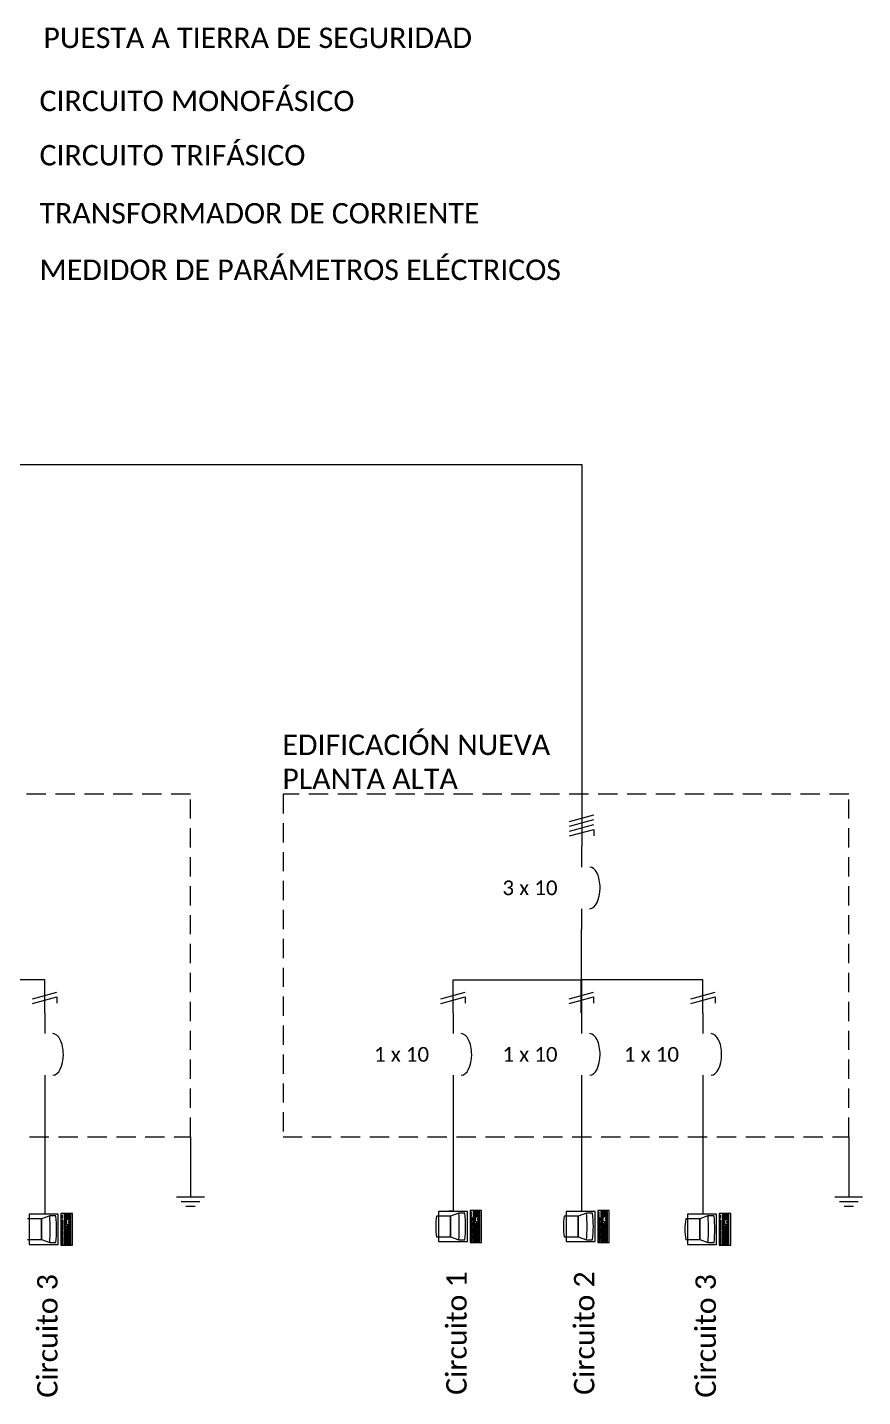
# Model space of a CAD drawing. Header units: inches. Extents: x 53 to 841, y 55 to 416.
# Drawn here: x 733 to 841.3, y 115.9 to 293.5 of the extents above; entities that cross this region are included whole.
import ezdxf

# ---------------------------------------------------------------- set-up
doc = ezdxf.new("R2010")
doc.units = ezdxf.units.IN
doc.header["$MEASUREMENT"] = 0
doc.linetypes.add('DASHED', pattern=[0.75, 0.5, -0.25])
for name, color, linetype in [('CONECTOR', 7, 'Continuous'), ('ELECTRICIDAD', 7, 'Continuous'), ('EQUIPO', 7, 'Continuous')]:
    doc.layers.add(name, color=color, linetype=linetype)
doc.styles.get("Standard").update_dxf_attribs({"font": 'arial.ttf'})

msp = doc.modelspace()

# ---------------------------------------------------------------- linework, layer by layer
at = {"lineweight": 13}
for p, q in [((803.33, 190.5), (806.48, 191.35)), ((803.33, 189.87), (806.48, 190.72)), ((803.33, 189.24), (806.48, 190.08)), ((803.33, 188.6), (806.48, 189.45)), ((806.48, 189.45), (806.48, 188.64)), ((733.69, 167.5), (736.84, 168.35)), ((733.69, 166.87), (736.84, 167.72)), ((736.84, 167.72), (736.84, 166.91)), ((786.64, 167.5), (789.79, 168.35)), ((786.64, 166.87), (789.79, 167.72)), ((789.79, 167.72), (789.79, 166.91)), ((803.29, 167.5), (806.44, 168.35)), ((803.29, 166.87), (806.44, 167.72)), ((806.44, 167.72), (806.44, 166.91)), ((819.04, 167.5), (822.19, 168.35)), ((819.04, 166.87), (822.19, 167.72)), ((822.19, 167.72), (822.19, 166.91))]:
    msp.add_line(p, q, dxfattribs=at)
msp.add_line((804.87, 165.67), (804.87, 169.96))
at = {"color": 10, "linetype": 'DASHED', "lineweight": 13, "ltscale": 5}
for points in [[(680.82, 149.6), (754.17, 149.6), (754.17, 194.02), (680.82, 194.02)], [(766.17, 149.6), (839.52, 149.6), (839.52, 194.02), (766.17, 194.02)]]:
    msp.add_lwpolyline(points, close=True, dxfattribs=at)
at = {"layer": 'CONECTOR', "linetype": 'Continuous', "lineweight": 13}
for p, q in [((735.27, 154.87), (735.27, 139.55)), ((804.87, 154.87), (804.87, 139.91)), ((820.62, 154.87), (820.62, 139.55))]:
    msp.add_line(p, q, dxfattribs=at)
for points in [[(699.99, 254.92), (699.99, 236.77), (804.91, 236.77), (804.91, 187.27)], [(735.27, 165.67), (735.27, 169.96), (719.52, 169.96), (719.52, 176.47)], [(788.22, 165.67), (788.22, 169.96), (804.87, 169.96), (804.87, 176.47)], [(820.62, 165.67), (820.62, 169.96), (804.87, 169.96), (804.87, 176.47)], [(788.22, 154.87), (788.22, 139.93), (787.68, 139.93)]]:
    msp.add_lwpolyline(points, dxfattribs=at)
at = {"layer": 'ELECTRICIDAD', "linetype": 'Continuous', "lineweight": 13}
for p, q in [((804.87, 187.27), (804.87, 184.57)), ((804.87, 179.17), (804.87, 176.47)), ((735.27, 165.67), (735.27, 162.97)), ((788.22, 165.67), (788.22, 162.97)), ((804.87, 165.67), (804.87, 162.97)), ((820.62, 165.67), (820.62, 162.97)), ((735.27, 157.57), (735.27, 154.87)), ((788.22, 157.57), (788.22, 154.87)), ((804.87, 157.57), (804.87, 154.87)), ((820.62, 157.57), (820.62, 154.87))]:
    msp.add_line(p, q, dxfattribs=at)
at = {"layer": 'ELECTRICIDAD', "color": 118, "linetype": 'Continuous', "lineweight": 13}
for p, q in [((754.17, 149.6), (754.17, 141.8)), ((839.52, 149.6), (839.52, 141.8)), ((752.37, 141.8), (755.97, 141.8)), ((752.97, 141.2), (755.37, 141.2)), ((753.57, 140.6), (754.77, 140.6)), ((837.72, 141.8), (841.32, 141.8)), ((838.32, 141.2), (840.72, 141.2)), ((838.92, 140.6), (840.12, 140.6))]:
    msp.add_line(p, q, dxfattribs=at)
at = {"layer": 'ELECTRICIDAD', "linetype": 'Continuous', "lineweight": 13}
for centre, start_param, end_param in [((805.93, 181.87), 1.570796, 3.141593), ((805.93, 181.87), 0, 1.570796), ((736.34, 160.27), 1.570796, 3.141593), ((789.28, 160.27), 1.570796, 3.141593), ((805.93, 160.27), 1.570796, 3.141593), ((821.68, 160.27), 1.570796, 3.141593), ((736.34, 160.27), 0, 1.570796), ((789.28, 160.27), 0, 1.570796), ((805.93, 160.27), 0, 1.570796), ((821.68, 160.27), 0, 1.570796)]:
    msp.add_ellipse(centre, major_axis=(0, -2.7), ratio=0.5, start_param=start_param, end_param=end_param, dxfattribs=at)
at = {"layer": 'EQUIPO', "color": 7, "linetype": 'Continuous', "lineweight": 13}
for p, q in [((734.85, 138.94), (733.03, 138.94)), ((735.92, 139.32), (734.85, 138.94)), ((734.85, 138.94), (734.85, 136.25)), ((734.85, 136.25), (734.85, 138.94)), ((736.71, 139.32), (735.92, 139.32)), ((787.89, 139.3), (786.07, 139.3)), ((788.96, 139.68), (787.89, 139.3)), ((787.89, 139.3), (787.89, 136.61)), ((787.89, 136.61), (787.89, 139.3)), ((789.75, 139.68), (788.96, 139.68)), ((804.45, 139.3), (802.63, 139.3)), ((805.52, 139.68), (804.45, 139.3)), ((804.45, 139.3), (804.45, 136.61)), ((804.45, 136.61), (804.45, 139.3)), ((806.31, 139.68), (805.52, 139.68)), ((820.2, 138.94), (818.38, 138.94)), ((821.27, 139.32), (820.2, 138.94)), ((820.2, 138.94), (820.2, 136.25)), ((820.2, 136.25), (820.2, 138.94)), ((822.06, 139.32), (821.27, 139.32)), ((733.03, 136.25), (734.85, 136.25)), ((734.85, 136.25), (735.92, 135.87)), ((735.92, 135.87), (736.71, 135.87)), ((786.07, 136.61), (787.89, 136.61)), ((787.89, 136.61), (788.96, 136.23)), ((788.96, 136.23), (789.75, 136.23)), ((802.63, 136.61), (804.45, 136.61)), ((804.45, 136.61), (805.52, 136.23)), ((805.52, 136.23), (806.31, 136.23)), ((818.38, 136.25), (820.2, 136.25)), ((820.2, 136.25), (821.27, 135.87)), ((821.27, 135.87), (822.06, 135.87))]:
    msp.add_line(p, q, dxfattribs=at)
for points in [[(737.04, 139.55), (733.27, 139.55), (733.27, 135.64), (737.04, 135.64)], [(738.87, 139.66), (737.38, 139.66), (737.38, 135.52), (738.87, 135.52)], [(737.64, 138.63), (737.64, 138.77), (737.5, 138.77), (737.5, 138.63)], [(737.64, 138.46), (737.64, 138.6), (737.5, 138.6), (737.5, 138.46)], [(737.55, 139.35), (737.55, 139.46), (737.52, 139.46), (737.52, 139.35)], [(737.55, 139.18), (737.55, 139.29), (737.52, 139.29), (737.52, 139.18)], [(737.55, 139), (737.55, 139.12), (737.52, 139.12), (737.52, 139)], [(737.92, 139.42), (737.92, 139.56), (737.78, 139.56), (737.78, 139.42)], [(737.92, 139.23), (737.92, 139.38), (737.78, 139.38), (737.78, 139.23)], [(737.92, 139.05), (737.92, 139.19), (737.78, 139.19), (737.78, 139.05)], [(737.92, 138.86), (737.92, 139), (737.78, 139), (737.78, 138.86)], [(737.92, 138.63), (737.92, 138.77), (737.78, 138.77), (737.78, 138.63)], [(737.92, 138.46), (737.92, 138.6), (737.78, 138.6), (737.78, 138.46)], [(738.3, 139.42), (738.3, 139.56), (737.96, 139.56), (737.96, 139.42)], [(738.1, 139.23), (738.1, 139.38), (737.96, 139.38), (737.96, 139.23)], [(738.1, 139.05), (738.1, 139.19), (737.96, 139.19), (737.96, 139.05)], [(738.1, 138.86), (738.1, 139), (737.96, 139), (737.96, 138.86)], [(738.1, 138.63), (738.1, 138.77), (737.96, 138.77), (737.96, 138.63)], [(738.1, 138.46), (738.1, 138.6), (737.96, 138.6), (737.96, 138.46)], [(738.28, 139.23), (738.28, 139.38), (738.14, 139.38), (738.14, 139.23)], [(738.28, 139.05), (738.28, 139.19), (738.14, 139.19), (738.14, 139.05)], [(738.28, 138.86), (738.28, 139), (738.14, 139), (738.14, 138.86)], [(738.64, 139.42), (738.64, 139.56), (738.32, 139.56), (738.32, 139.42)], [(738.46, 139.23), (738.46, 139.38), (738.32, 139.38), (738.32, 139.23)], [(738.46, 139.05), (738.46, 139.19), (738.32, 139.19), (738.32, 139.05)], [(738.46, 138.86), (738.46, 139), (738.32, 139), (738.32, 138.86)], [(738.46, 138.46), (738.46, 138.6), (738.32, 138.6), (738.32, 138.46)], [(738.64, 139.23), (738.64, 139.38), (738.5, 139.38), (738.5, 139.23)], [(738.64, 138.86), (738.64, 139.2), (738.5, 139.2), (738.5, 138.86)], [(738.64, 138.63), (738.64, 138.77), (738.5, 138.77), (738.5, 138.63)], [(738.64, 138.46), (738.64, 138.6), (738.5, 138.6), (738.5, 138.46)], [(790.08, 139.91), (786.31, 139.91), (786.31, 136), (790.08, 136)], [(791.91, 140.02), (790.42, 140.02), (790.42, 135.88), (791.91, 135.88)], [(790.68, 138.99), (790.68, 139.13), (790.54, 139.13), (790.54, 138.99)], [(790.68, 138.82), (790.68, 138.96), (790.54, 138.96), (790.54, 138.82)], [(790.68, 138.64), (790.68, 138.79), (790.54, 138.79), (790.54, 138.64)], [(790.68, 138.4), (790.68, 138.54), (790.54, 138.54), (790.54, 138.4)], [(790.59, 139.71), (790.59, 139.82), (790.56, 139.82), (790.56, 139.71)], [(790.59, 139.54), (790.59, 139.65), (790.56, 139.65), (790.56, 139.54)], [(790.59, 139.36), (790.59, 139.48), (790.56, 139.48), (790.56, 139.36)], [(790.96, 139.78), (790.96, 139.92), (790.82, 139.92), (790.82, 139.78)], [(790.96, 139.59), (790.96, 139.74), (790.82, 139.74), (790.82, 139.59)], [(790.96, 139.41), (790.96, 139.55), (790.82, 139.55), (790.82, 139.41)], [(790.96, 139.22), (790.96, 139.36), (790.82, 139.36), (790.82, 139.22)], [(790.96, 138.99), (790.96, 139.13), (790.82, 139.13), (790.82, 138.99)], [(790.96, 138.82), (790.96, 138.96), (790.82, 138.96), (790.82, 138.82)], [(790.96, 138.64), (790.96, 138.79), (790.82, 138.79), (790.82, 138.64)], [(790.96, 138.33), (790.96, 138.56), (790.82, 138.56), (790.82, 138.33)], [(791.33, 139.78), (791.33, 139.92), (791, 139.92), (791, 139.78)], [(791.14, 139.59), (791.14, 139.74), (791, 139.74), (791, 139.59)], [(791.14, 139.41), (791.14, 139.55), (791, 139.55), (791, 139.41)], [(791.14, 139.22), (791.14, 139.36), (791, 139.36), (791, 139.22)], [(791.14, 138.99), (791.14, 139.13), (791, 139.13), (791, 138.99)], [(791.14, 138.82), (791.14, 138.96), (791, 138.96), (791, 138.82)], [(791.14, 138.64), (791.14, 138.79), (791, 138.79), (791, 138.64)], [(791.32, 138.33), (791.32, 138.56), (791, 138.56), (791, 138.33)], [(791.32, 139.59), (791.32, 139.74), (791.18, 139.74), (791.18, 139.59)], [(791.32, 139.41), (791.32, 139.55), (791.18, 139.55), (791.18, 139.41)], [(791.32, 139.22), (791.32, 139.36), (791.18, 139.36), (791.18, 139.22)], [(791.5, 138.16), (791.5, 138.56), (791.35, 138.56), (791.35, 138.16)], [(791.68, 139.78), (791.68, 139.92), (791.36, 139.92), (791.36, 139.78)], [(791.5, 139.59), (791.5, 139.74), (791.36, 139.74), (791.36, 139.59)], [(791.5, 139.41), (791.5, 139.55), (791.36, 139.55), (791.36, 139.41)], [(791.5, 139.22), (791.5, 139.36), (791.36, 139.36), (791.36, 139.22)], [(791.5, 138.82), (791.5, 138.96), (791.36, 138.96), (791.36, 138.82)], [(791.68, 139.59), (791.68, 139.74), (791.53, 139.74), (791.53, 139.59)], [(791.68, 139.22), (791.68, 139.56), (791.53, 139.56), (791.53, 139.22)], [(791.68, 138.99), (791.68, 139.13), (791.53, 139.13), (791.53, 138.99)], [(791.68, 138.82), (791.68, 138.96), (791.53, 138.96), (791.53, 138.82)], [(791.68, 138.64), (791.68, 138.79), (791.53, 138.79), (791.53, 138.64)], [(791.68, 138.33), (791.68, 138.56), (791.53, 138.56), (791.53, 138.33)], [(806.64, 139.91), (802.87, 139.91), (802.87, 136), (806.64, 136)], [(808.47, 140.02), (806.98, 140.02), (806.98, 135.88), (808.47, 135.88)], [(807.24, 138.99), (807.24, 139.13), (807.1, 139.13), (807.1, 138.99)], [(807.24, 138.82), (807.24, 138.96), (807.1, 138.96), (807.1, 138.82)], [(807.24, 138.64), (807.24, 138.79), (807.1, 138.79), (807.1, 138.64)], [(807.24, 138.4), (807.24, 138.54), (807.1, 138.54), (807.1, 138.4)], [(807.15, 139.71), (807.15, 139.82), (807.12, 139.82), (807.12, 139.71)], [(807.15, 139.54), (807.15, 139.65), (807.12, 139.65), (807.12, 139.54)], [(807.15, 139.36), (807.15, 139.48), (807.12, 139.48), (807.12, 139.36)], [(807.52, 139.78), (807.52, 139.92), (807.38, 139.92), (807.38, 139.78)], [(807.52, 139.59), (807.52, 139.74), (807.38, 139.74), (807.38, 139.59)], [(807.52, 139.41), (807.52, 139.55), (807.38, 139.55), (807.38, 139.41)], [(807.52, 139.22), (807.52, 139.36), (807.38, 139.36), (807.38, 139.22)], [(807.52, 138.99), (807.52, 139.13), (807.38, 139.13), (807.38, 138.99)], [(807.52, 138.82), (807.52, 138.96), (807.38, 138.96), (807.38, 138.82)], [(807.52, 138.64), (807.52, 138.79), (807.38, 138.79), (807.38, 138.64)], [(807.52, 138.33), (807.52, 138.56), (807.38, 138.56), (807.38, 138.33)], [(807.89, 139.78), (807.89, 139.92), (807.56, 139.92), (807.56, 139.78)], [(807.7, 139.59), (807.7, 139.74), (807.56, 139.74), (807.56, 139.59)], [(807.7, 139.41), (807.7, 139.55), (807.56, 139.55), (807.56, 139.41)], [(807.7, 139.22), (807.7, 139.36), (807.56, 139.36), (807.56, 139.22)], [(807.7, 138.99), (807.7, 139.13), (807.56, 139.13), (807.56, 138.99)], [(807.7, 138.82), (807.7, 138.96), (807.56, 138.96), (807.56, 138.82)], [(807.7, 138.64), (807.7, 138.79), (807.56, 138.79), (807.56, 138.64)], [(807.88, 138.33), (807.88, 138.56), (807.56, 138.56), (807.56, 138.33)], [(807.88, 139.59), (807.88, 139.74), (807.74, 139.74), (807.74, 139.59)], [(807.88, 139.41), (807.88, 139.55), (807.74, 139.55), (807.74, 139.41)], [(807.88, 139.22), (807.88, 139.36), (807.74, 139.36), (807.74, 139.22)], [(808.06, 138.16), (808.06, 138.56), (807.91, 138.56), (807.91, 138.16)], [(808.24, 139.78), (808.24, 139.92), (807.92, 139.92), (807.92, 139.78)], [(808.06, 139.59), (808.06, 139.74), (807.92, 139.74), (807.92, 139.59)], [(808.06, 139.41), (808.06, 139.55), (807.92, 139.55), (807.92, 139.41)], [(808.06, 139.22), (808.06, 139.36), (807.92, 139.36), (807.92, 139.22)], [(808.06, 138.82), (808.06, 138.96), (807.92, 138.96), (807.92, 138.82)], [(808.24, 139.59), (808.24, 139.74), (808.09, 139.74), (808.09, 139.59)], [(808.24, 139.22), (808.24, 139.56), (808.09, 139.56), (808.09, 139.22)], [(808.24, 138.99), (808.24, 139.13), (808.09, 139.13), (808.09, 138.99)], [(808.24, 138.82), (808.24, 138.96), (808.09, 138.96), (808.09, 138.82)], [(808.24, 138.64), (808.24, 138.79), (808.09, 138.79), (808.09, 138.64)], [(808.24, 138.33), (808.24, 138.56), (808.09, 138.56), (808.09, 138.33)], [(822.39, 139.55), (818.62, 139.55), (818.62, 135.64), (822.39, 135.64)], [(824.22, 139.66), (822.73, 139.66), (822.73, 135.52), (824.22, 135.52)], [(822.99, 138.63), (822.99, 138.77), (822.85, 138.77), (822.85, 138.63)], [(822.99, 138.46), (822.99, 138.6), (822.85, 138.6), (822.85, 138.46)], [(822.9, 139.35), (822.9, 139.46), (822.87, 139.46), (822.87, 139.35)], [(822.9, 139.18), (822.9, 139.29), (822.87, 139.29), (822.87, 139.18)], [(822.9, 139), (822.9, 139.12), (822.87, 139.12), (822.87, 139)], [(823.27, 139.42), (823.27, 139.56), (823.13, 139.56), (823.13, 139.42)], [(823.27, 139.23), (823.27, 139.38), (823.13, 139.38), (823.13, 139.23)], [(823.27, 139.05), (823.27, 139.19), (823.13, 139.19), (823.13, 139.05)], [(823.27, 138.86), (823.27, 139), (823.13, 139), (823.13, 138.86)], [(823.27, 138.63), (823.27, 138.77), (823.13, 138.77), (823.13, 138.63)], [(823.27, 138.46), (823.27, 138.6), (823.13, 138.6), (823.13, 138.46)], [(823.64, 139.42), (823.64, 139.56), (823.31, 139.56), (823.31, 139.42)], [(823.45, 139.23), (823.45, 139.38), (823.31, 139.38), (823.31, 139.23)], [(823.45, 139.05), (823.45, 139.19), (823.31, 139.19), (823.31, 139.05)], [(823.45, 138.86), (823.45, 139), (823.31, 139), (823.31, 138.86)], [(823.45, 138.63), (823.45, 138.77), (823.31, 138.77), (823.31, 138.63)], [(823.45, 138.46), (823.45, 138.6), (823.31, 138.6), (823.31, 138.46)], [(823.63, 139.23), (823.63, 139.38), (823.49, 139.38), (823.49, 139.23)], [(823.63, 139.05), (823.63, 139.19), (823.49, 139.19), (823.49, 139.05)], [(823.63, 138.86), (823.63, 139), (823.49, 139), (823.49, 138.86)], [(823.99, 139.42), (823.99, 139.56), (823.67, 139.56), (823.67, 139.42)], [(823.81, 139.23), (823.81, 139.38), (823.67, 139.38), (823.67, 139.23)], [(823.81, 139.05), (823.81, 139.19), (823.67, 139.19), (823.67, 139.05)], [(823.81, 138.86), (823.81, 139), (823.67, 139), (823.67, 138.86)], [(823.81, 138.46), (823.81, 138.6), (823.67, 138.6), (823.67, 138.46)], [(823.99, 139.23), (823.99, 139.38), (823.84, 139.38), (823.84, 139.23)], [(823.99, 138.86), (823.99, 139.2), (823.84, 139.2), (823.84, 138.86)], [(823.99, 138.63), (823.99, 138.77), (823.84, 138.77), (823.84, 138.63)], [(823.99, 138.46), (823.99, 138.6), (823.84, 138.6), (823.84, 138.46)], [(737.64, 138.28), (737.64, 138.43), (737.5, 138.43), (737.5, 138.28)], [(737.64, 138.04), (737.64, 138.18), (737.5, 138.18), (737.5, 138.04)], [(737.64, 137.87), (737.64, 138.01), (737.5, 138.01), (737.5, 137.87)], [(737.64, 137.69), (737.64, 137.84), (737.5, 137.84), (737.5, 137.69)], [(737.64, 137.52), (737.64, 137.67), (737.5, 137.67), (737.5, 137.52)], [(737.64, 137.22), (737.64, 137.36), (737.5, 137.36), (737.5, 137.22)], [(737.64, 137.05), (737.64, 137.19), (737.5, 137.19), (737.5, 137.05)], [(737.64, 136.88), (737.64, 137.02), (737.5, 137.02), (737.5, 136.88)], [(737.64, 136.7), (737.64, 136.85), (737.5, 136.85), (737.5, 136.7)], [(737.92, 138.28), (737.92, 138.43), (737.78, 138.43), (737.78, 138.28)], [(737.92, 137.97), (737.92, 138.2), (737.78, 138.2), (737.78, 137.97)], [(737.92, 137.8), (737.92, 137.94), (737.78, 137.94), (737.78, 137.8)], [(737.92, 137.62), (737.92, 137.77), (737.78, 137.77), (737.78, 137.62)], [(737.92, 137.45), (737.92, 137.59), (737.78, 137.59), (737.78, 137.45)], [(737.92, 137.28), (737.92, 137.42), (737.78, 137.42), (737.78, 137.28)], [(737.92, 137.11), (737.92, 137.25), (737.78, 137.25), (737.78, 137.11)], [(737.92, 136.93), (737.92, 137.08), (737.78, 137.08), (737.78, 136.93)], [(737.92, 136.76), (737.92, 136.9), (737.78, 136.9), (737.78, 136.76)], [(737.92, 136.59), (737.92, 136.73), (737.78, 136.73), (737.78, 136.59)], [(738.1, 138.28), (738.1, 138.43), (737.96, 138.43), (737.96, 138.28)], [(738.28, 137.97), (738.28, 138.2), (737.96, 138.2), (737.96, 137.97)], [(738.1, 137.8), (738.1, 137.94), (737.96, 137.94), (737.96, 137.8)], [(738.1, 137.62), (738.1, 137.77), (737.96, 137.77), (737.96, 137.62)], [(738.1, 137.45), (738.1, 137.59), (737.96, 137.59), (737.96, 137.45)], [(738.1, 137.28), (738.1, 137.42), (737.96, 137.42), (737.96, 137.28)], [(738.1, 137.11), (738.1, 137.25), (737.96, 137.25), (737.96, 137.11)], [(738.1, 136.93), (738.1, 137.08), (737.96, 137.08), (737.96, 136.93)], [(738.1, 136.76), (738.1, 136.9), (737.96, 136.9), (737.96, 136.76)], [(738.1, 136.59), (738.1, 136.73), (737.96, 136.73), (737.96, 136.59)], [(738.28, 137.8), (738.28, 137.94), (738.14, 137.94), (738.14, 137.8)], [(738.28, 137.62), (738.28, 137.77), (738.14, 137.77), (738.14, 137.62)], [(738.28, 137.45), (738.28, 137.59), (738.14, 137.59), (738.14, 137.45)], [(738.28, 137.28), (738.28, 137.42), (738.14, 137.42), (738.14, 137.28)], [(738.28, 137.11), (738.28, 137.25), (738.14, 137.25), (738.14, 137.11)], [(738.28, 136.93), (738.28, 137.08), (738.14, 137.08), (738.14, 136.93)], [(738.28, 136.76), (738.28, 136.9), (738.14, 136.9), (738.14, 136.76)], [(738.28, 136.59), (738.28, 136.73), (738.14, 136.73), (738.14, 136.59)], [(738.46, 137.8), (738.46, 138.2), (738.31, 138.2), (738.31, 137.8)], [(738.46, 137.62), (738.46, 137.77), (738.32, 137.77), (738.32, 137.62)], [(738.46, 137.45), (738.46, 137.59), (738.32, 137.59), (738.32, 137.45)], [(738.46, 137.28), (738.46, 137.42), (738.32, 137.42), (738.32, 137.28)], [(738.46, 137.11), (738.46, 137.25), (738.32, 137.25), (738.32, 137.11)], [(738.46, 136.93), (738.46, 137.08), (738.32, 137.08), (738.32, 136.93)], [(738.46, 136.76), (738.46, 136.9), (738.32, 136.9), (738.32, 136.76)], [(738.46, 136.59), (738.46, 136.73), (738.32, 136.73), (738.32, 136.59)], [(738.64, 138.28), (738.64, 138.43), (738.5, 138.43), (738.5, 138.28)], [(738.64, 137.97), (738.64, 138.2), (738.5, 138.2), (738.5, 137.97)], [(738.64, 137.8), (738.64, 137.94), (738.5, 137.94), (738.5, 137.8)], [(738.64, 137.62), (738.64, 137.77), (738.5, 137.77), (738.5, 137.62)], [(738.64, 137.45), (738.64, 137.59), (738.5, 137.59), (738.5, 137.45)], [(738.64, 136.24), (738.64, 137.42), (738.5, 137.42), (738.5, 136.24)], [(790.68, 138.23), (790.68, 138.37), (790.54, 138.37), (790.54, 138.23)], [(790.68, 138.05), (790.68, 138.2), (790.54, 138.2), (790.54, 138.05)], [(790.68, 137.88), (790.68, 138.03), (790.54, 138.03), (790.54, 137.88)], [(790.68, 137.58), (790.68, 137.72), (790.54, 137.72), (790.54, 137.58)], [(790.68, 137.41), (790.68, 137.55), (790.54, 137.55), (790.54, 137.41)], [(790.68, 137.24), (790.68, 137.38), (790.54, 137.38), (790.54, 137.24)], [(790.68, 137.06), (790.68, 137.21), (790.54, 137.21), (790.54, 137.06)], [(790.68, 136.78), (790.68, 136.92), (790.54, 136.92), (790.54, 136.78)], [(790.68, 136.6), (790.68, 136.75), (790.54, 136.75), (790.54, 136.6)], [(790.96, 138.16), (790.96, 138.3), (790.82, 138.3), (790.82, 138.16)], [(790.96, 137.98), (790.96, 138.13), (790.82, 138.13), (790.82, 137.98)], [(790.96, 137.81), (790.96, 137.95), (790.82, 137.95), (790.82, 137.81)], [(790.96, 137.64), (790.96, 137.78), (790.82, 137.78), (790.82, 137.64)], [(790.96, 137.47), (790.96, 137.61), (790.82, 137.61), (790.82, 137.47)], [(790.96, 137.29), (790.96, 137.44), (790.82, 137.44), (790.82, 137.29)], [(790.96, 137.12), (790.96, 137.26), (790.82, 137.26), (790.82, 137.12)], [(790.96, 136.95), (790.96, 137.09), (790.82, 137.09), (790.82, 136.95)], [(790.96, 136.78), (790.96, 136.92), (790.82, 136.92), (790.82, 136.78)], [(790.96, 136.6), (790.96, 136.75), (790.82, 136.75), (790.82, 136.6)], [(791.14, 138.16), (791.14, 138.3), (791, 138.3), (791, 138.16)], [(791.14, 137.98), (791.14, 138.13), (791, 138.13), (791, 137.98)], [(791.14, 137.81), (791.14, 137.95), (791, 137.95), (791, 137.81)], [(791.14, 137.64), (791.14, 137.78), (791, 137.78), (791, 137.64)], [(791.14, 137.47), (791.14, 137.61), (791, 137.61), (791, 137.47)], [(791.14, 137.29), (791.14, 137.44), (791, 137.44), (791, 137.29)], [(791.14, 137.12), (791.14, 137.26), (791, 137.26), (791, 137.12)], [(791.14, 136.95), (791.14, 137.09), (791, 137.09), (791, 136.95)], [(791.14, 136.78), (791.14, 136.92), (791, 136.92), (791, 136.78)], [(791.14, 136.6), (791.14, 136.75), (791, 136.75), (791, 136.6)], [(791.32, 138.16), (791.32, 138.3), (791.18, 138.3), (791.18, 138.16)], [(791.32, 137.98), (791.32, 138.13), (791.18, 138.13), (791.18, 137.98)], [(791.32, 137.81), (791.32, 137.95), (791.18, 137.95), (791.18, 137.81)], [(791.32, 137.64), (791.32, 137.78), (791.18, 137.78), (791.18, 137.64)], [(791.32, 137.47), (791.32, 137.61), (791.18, 137.61), (791.18, 137.47)], [(791.32, 137.29), (791.32, 137.44), (791.18, 137.44), (791.18, 137.29)], [(791.32, 137.12), (791.32, 137.26), (791.18, 137.26), (791.18, 137.12)], [(791.32, 136.95), (791.32, 137.09), (791.18, 137.09), (791.18, 136.95)], [(791.32, 136.78), (791.32, 136.92), (791.18, 136.92), (791.18, 136.78)], [(791.32, 136.6), (791.32, 136.75), (791.18, 136.75), (791.18, 136.6)], [(791.5, 137.98), (791.5, 138.13), (791.36, 138.13), (791.36, 137.98)], [(791.5, 137.81), (791.5, 137.95), (791.36, 137.95), (791.36, 137.81)], [(791.5, 137.64), (791.5, 137.78), (791.36, 137.78), (791.36, 137.64)], [(791.5, 137.47), (791.5, 137.61), (791.36, 137.61), (791.36, 137.47)], [(791.5, 137.29), (791.5, 137.44), (791.36, 137.44), (791.36, 137.29)], [(791.5, 137.12), (791.5, 137.26), (791.36, 137.26), (791.36, 137.12)], [(791.5, 136.95), (791.5, 137.09), (791.36, 137.09), (791.36, 136.95)], [(791.5, 136.78), (791.5, 136.92), (791.36, 136.92), (791.36, 136.78)], [(791.5, 136.6), (791.5, 136.75), (791.36, 136.75), (791.36, 136.6)], [(791.68, 138.16), (791.68, 138.3), (791.53, 138.3), (791.53, 138.16)], [(791.68, 137.98), (791.68, 138.13), (791.53, 138.13), (791.53, 137.98)], [(791.68, 137.81), (791.68, 137.95), (791.53, 137.95), (791.53, 137.81)], [(791.68, 136.6), (791.68, 137.78), (791.53, 137.78), (791.53, 136.6)], [(807.24, 138.23), (807.24, 138.37), (807.1, 138.37), (807.1, 138.23)], [(807.24, 138.05), (807.24, 138.2), (807.1, 138.2), (807.1, 138.05)], [(807.24, 137.88), (807.24, 138.03), (807.1, 138.03), (807.1, 137.88)], [(807.24, 137.58), (807.24, 137.72), (807.1, 137.72), (807.1, 137.58)], [(807.24, 137.41), (807.24, 137.55), (807.1, 137.55), (807.1, 137.41)], [(807.24, 137.24), (807.24, 137.38), (807.1, 137.38), (807.1, 137.24)], [(807.24, 137.06), (807.24, 137.21), (807.1, 137.21), (807.1, 137.06)], [(807.24, 136.78), (807.24, 136.92), (807.1, 136.92), (807.1, 136.78)], [(807.24, 136.6), (807.24, 136.75), (807.1, 136.75), (807.1, 136.6)], [(807.52, 138.16), (807.52, 138.3), (807.38, 138.3), (807.38, 138.16)], [(807.52, 137.98), (807.52, 138.13), (807.38, 138.13), (807.38, 137.98)], [(807.52, 137.81), (807.52, 137.95), (807.38, 137.95), (807.38, 137.81)], [(807.52, 137.64), (807.52, 137.78), (807.38, 137.78), (807.38, 137.64)], [(807.52, 137.47), (807.52, 137.61), (807.38, 137.61), (807.38, 137.47)], [(807.52, 137.29), (807.52, 137.44), (807.38, 137.44), (807.38, 137.29)], [(807.52, 137.12), (807.52, 137.26), (807.38, 137.26), (807.38, 137.12)], [(807.52, 136.95), (807.52, 137.09), (807.38, 137.09), (807.38, 136.95)], [(807.52, 136.78), (807.52, 136.92), (807.38, 136.92), (807.38, 136.78)], [(807.52, 136.6), (807.52, 136.75), (807.38, 136.75), (807.38, 136.6)], [(807.7, 138.16), (807.7, 138.3), (807.56, 138.3), (807.56, 138.16)], [(807.7, 137.98), (807.7, 138.13), (807.56, 138.13), (807.56, 137.98)], [(807.7, 137.81), (807.7, 137.95), (807.56, 137.95), (807.56, 137.81)], [(807.7, 137.64), (807.7, 137.78), (807.56, 137.78), (807.56, 137.64)], [(807.7, 137.47), (807.7, 137.61), (807.56, 137.61), (807.56, 137.47)], [(807.7, 137.29), (807.7, 137.44), (807.56, 137.44), (807.56, 137.29)], [(807.7, 137.12), (807.7, 137.26), (807.56, 137.26), (807.56, 137.12)], [(807.7, 136.95), (807.7, 137.09), (807.56, 137.09), (807.56, 136.95)], [(807.7, 136.78), (807.7, 136.92), (807.56, 136.92), (807.56, 136.78)], [(807.7, 136.6), (807.7, 136.75), (807.56, 136.75), (807.56, 136.6)], [(807.88, 138.16), (807.88, 138.3), (807.74, 138.3), (807.74, 138.16)], [(807.88, 137.98), (807.88, 138.13), (807.74, 138.13), (807.74, 137.98)], [(807.88, 137.81), (807.88, 137.95), (807.74, 137.95), (807.74, 137.81)], [(807.88, 137.64), (807.88, 137.78), (807.74, 137.78), (807.74, 137.64)], [(807.88, 137.47), (807.88, 137.61), (807.74, 137.61), (807.74, 137.47)], [(807.88, 137.29), (807.88, 137.44), (807.74, 137.44), (807.74, 137.29)], [(807.88, 137.12), (807.88, 137.26), (807.74, 137.26), (807.74, 137.12)], [(807.88, 136.95), (807.88, 137.09), (807.74, 137.09), (807.74, 136.95)], [(807.88, 136.78), (807.88, 136.92), (807.74, 136.92), (807.74, 136.78)], [(807.88, 136.6), (807.88, 136.75), (807.74, 136.75), (807.74, 136.6)], [(808.06, 137.98), (808.06, 138.13), (807.92, 138.13), (807.92, 137.98)], [(808.06, 137.81), (808.06, 137.95), (807.92, 137.95), (807.92, 137.81)], [(808.06, 137.64), (808.06, 137.78), (807.92, 137.78), (807.92, 137.64)], [(808.06, 137.47), (808.06, 137.61), (807.92, 137.61), (807.92, 137.47)], [(808.06, 137.29), (808.06, 137.44), (807.92, 137.44), (807.92, 137.29)], [(808.06, 137.12), (808.06, 137.26), (807.92, 137.26), (807.92, 137.12)], [(808.06, 136.95), (808.06, 137.09), (807.92, 137.09), (807.92, 136.95)], [(808.06, 136.78), (808.06, 136.92), (807.92, 136.92), (807.92, 136.78)], [(808.06, 136.6), (808.06, 136.75), (807.92, 136.75), (807.92, 136.6)], [(808.24, 138.16), (808.24, 138.3), (808.09, 138.3), (808.09, 138.16)], [(808.24, 137.98), (808.24, 138.13), (808.09, 138.13), (808.09, 137.98)], [(808.24, 137.81), (808.24, 137.95), (808.09, 137.95), (808.09, 137.81)], [(808.24, 136.6), (808.24, 137.78), (808.09, 137.78), (808.09, 136.6)], [(822.99, 138.28), (822.99, 138.43), (822.85, 138.43), (822.85, 138.28)], [(822.99, 138.04), (822.99, 138.18), (822.85, 138.18), (822.85, 138.04)], [(822.99, 137.87), (822.99, 138.01), (822.85, 138.01), (822.85, 137.87)], [(822.99, 137.69), (822.99, 137.84), (822.85, 137.84), (822.85, 137.69)], [(822.99, 137.52), (822.99, 137.67), (822.85, 137.67), (822.85, 137.52)], [(822.99, 137.22), (822.99, 137.36), (822.85, 137.36), (822.85, 137.22)], [(822.99, 137.05), (822.99, 137.19), (822.85, 137.19), (822.85, 137.05)], [(822.99, 136.88), (822.99, 137.02), (822.85, 137.02), (822.85, 136.88)], [(822.99, 136.7), (822.99, 136.85), (822.85, 136.85), (822.85, 136.7)], [(823.27, 138.28), (823.27, 138.43), (823.13, 138.43), (823.13, 138.28)], [(823.27, 137.97), (823.27, 138.2), (823.13, 138.2), (823.13, 137.97)], [(823.27, 137.8), (823.27, 137.94), (823.13, 137.94), (823.13, 137.8)], [(823.27, 137.62), (823.27, 137.77), (823.13, 137.77), (823.13, 137.62)], [(823.27, 137.45), (823.27, 137.59), (823.13, 137.59), (823.13, 137.45)], [(823.27, 137.28), (823.27, 137.42), (823.13, 137.42), (823.13, 137.28)], [(823.27, 137.11), (823.27, 137.25), (823.13, 137.25), (823.13, 137.11)], [(823.27, 136.93), (823.27, 137.08), (823.13, 137.08), (823.13, 136.93)], [(823.27, 136.76), (823.27, 136.9), (823.13, 136.9), (823.13, 136.76)], [(823.27, 136.59), (823.27, 136.73), (823.13, 136.73), (823.13, 136.59)], [(823.45, 138.28), (823.45, 138.43), (823.31, 138.43), (823.31, 138.28)], [(823.63, 137.97), (823.63, 138.2), (823.31, 138.2), (823.31, 137.97)], [(823.45, 137.8), (823.45, 137.94), (823.31, 137.94), (823.31, 137.8)], [(823.45, 137.62), (823.45, 137.77), (823.31, 137.77), (823.31, 137.62)], [(823.45, 137.45), (823.45, 137.59), (823.31, 137.59), (823.31, 137.45)], [(823.45, 137.28), (823.45, 137.42), (823.31, 137.42), (823.31, 137.28)], [(823.45, 137.11), (823.45, 137.25), (823.31, 137.25), (823.31, 137.11)], [(823.45, 136.93), (823.45, 137.08), (823.31, 137.08), (823.31, 136.93)], [(823.45, 136.76), (823.45, 136.9), (823.31, 136.9), (823.31, 136.76)], [(823.45, 136.59), (823.45, 136.73), (823.31, 136.73), (823.31, 136.59)], [(823.63, 137.8), (823.63, 137.94), (823.49, 137.94), (823.49, 137.8)], [(823.63, 137.62), (823.63, 137.77), (823.49, 137.77), (823.49, 137.62)], [(823.63, 137.45), (823.63, 137.59), (823.49, 137.59), (823.49, 137.45)], [(823.63, 137.28), (823.63, 137.42), (823.49, 137.42), (823.49, 137.28)], [(823.63, 137.11), (823.63, 137.25), (823.49, 137.25), (823.49, 137.11)], [(823.63, 136.93), (823.63, 137.08), (823.49, 137.08), (823.49, 136.93)], [(823.63, 136.76), (823.63, 136.9), (823.49, 136.9), (823.49, 136.76)], [(823.63, 136.59), (823.63, 136.73), (823.49, 136.73), (823.49, 136.59)], [(823.81, 137.8), (823.81, 138.2), (823.66, 138.2), (823.66, 137.8)], [(823.81, 137.62), (823.81, 137.77), (823.67, 137.77), (823.67, 137.62)], [(823.81, 137.45), (823.81, 137.59), (823.67, 137.59), (823.67, 137.45)], [(823.81, 137.28), (823.81, 137.42), (823.67, 137.42), (823.67, 137.28)], [(823.81, 137.11), (823.81, 137.25), (823.67, 137.25), (823.67, 137.11)], [(823.81, 136.93), (823.81, 137.08), (823.67, 137.08), (823.67, 136.93)], [(823.81, 136.76), (823.81, 136.9), (823.67, 136.9), (823.67, 136.76)], [(823.81, 136.59), (823.81, 136.73), (823.67, 136.73), (823.67, 136.59)], [(823.99, 138.28), (823.99, 138.43), (823.84, 138.43), (823.84, 138.28)], [(823.99, 137.97), (823.99, 138.2), (823.84, 138.2), (823.84, 137.97)], [(823.99, 137.8), (823.99, 137.94), (823.84, 137.94), (823.84, 137.8)], [(823.99, 137.62), (823.99, 137.77), (823.84, 137.77), (823.84, 137.62)], [(823.99, 137.45), (823.99, 137.59), (823.84, 137.59), (823.84, 137.45)], [(823.99, 136.24), (823.99, 137.42), (823.84, 137.42), (823.84, 136.24)], [(737.64, 136.42), (737.64, 136.56), (737.5, 136.56), (737.5, 136.42)], [(737.64, 136.24), (737.64, 136.39), (737.5, 136.39), (737.5, 136.24)], [(737.64, 136.07), (737.64, 136.21), (737.5, 136.21), (737.5, 136.07)], [(737.64, 135.9), (737.64, 136.04), (737.5, 136.04), (737.5, 135.9)], [(737.64, 135.64), (737.64, 135.78), (737.5, 135.78), (737.5, 135.64)], [(737.92, 136.42), (737.92, 136.56), (737.78, 136.56), (737.78, 136.42)], [(737.92, 136.24), (737.92, 136.39), (737.78, 136.39), (737.78, 136.24)], [(737.92, 136.07), (737.92, 136.21), (737.78, 136.21), (737.78, 136.07)], [(737.92, 135.9), (737.92, 136.04), (737.78, 136.04), (737.78, 135.9)], [(737.92, 135.64), (737.92, 135.87), (737.78, 135.87), (737.78, 135.64)], [(738.1, 136.42), (738.1, 136.56), (737.96, 136.56), (737.96, 136.42)], [(738.1, 136.24), (738.1, 136.39), (737.96, 136.39), (737.96, 136.24)], [(738.1, 136.07), (738.1, 136.21), (737.96, 136.21), (737.96, 136.07)], [(738.1, 135.9), (738.1, 136.04), (737.96, 136.04), (737.96, 135.9)], [(738.1, 135.64), (738.1, 135.87), (737.96, 135.87), (737.96, 135.64)], [(738.28, 136.42), (738.28, 136.56), (738.14, 136.56), (738.14, 136.42)], [(738.28, 136.24), (738.28, 136.39), (738.14, 136.39), (738.14, 136.24)], [(738.28, 136.07), (738.28, 136.21), (738.14, 136.21), (738.14, 136.07)], [(738.28, 135.9), (738.28, 136.04), (738.14, 136.04), (738.14, 135.9)], [(738.28, 135.64), (738.28, 135.87), (738.14, 135.87), (738.14, 135.64)], [(738.46, 136.42), (738.46, 136.56), (738.32, 136.56), (738.32, 136.42)], [(738.46, 136.24), (738.46, 136.39), (738.32, 136.39), (738.32, 136.24)], [(738.46, 136.07), (738.46, 136.21), (738.32, 136.21), (738.32, 136.07)], [(738.46, 135.9), (738.46, 136.04), (738.32, 136.04), (738.32, 135.9)], [(738.46, 135.64), (738.46, 135.87), (738.32, 135.87), (738.32, 135.64)], [(738.64, 136.07), (738.64, 136.21), (738.5, 136.21), (738.5, 136.07)], [(738.64, 135.9), (738.64, 136.04), (738.5, 136.04), (738.5, 135.9)], [(738.64, 135.64), (738.64, 135.87), (738.5, 135.87), (738.5, 135.64)], [(790.68, 136.43), (790.68, 136.57), (790.54, 136.57), (790.54, 136.43)], [(790.68, 136.26), (790.68, 136.4), (790.54, 136.4), (790.54, 136.26)], [(790.68, 136), (790.68, 136.14), (790.54, 136.14), (790.54, 136)], [(790.96, 136.43), (790.96, 136.57), (790.82, 136.57), (790.82, 136.43)], [(790.96, 136.26), (790.96, 136.4), (790.82, 136.4), (790.82, 136.26)], [(790.96, 136), (790.96, 136.23), (790.82, 136.23), (790.82, 136)], [(791.14, 136.43), (791.14, 136.57), (791, 136.57), (791, 136.43)], [(791.14, 136.26), (791.14, 136.4), (791, 136.4), (791, 136.26)], [(791.14, 136), (791.14, 136.23), (791, 136.23), (791, 136)], [(791.32, 136.43), (791.32, 136.57), (791.18, 136.57), (791.18, 136.43)], [(791.32, 136.26), (791.32, 136.4), (791.18, 136.4), (791.18, 136.26)], [(791.32, 136), (791.32, 136.23), (791.18, 136.23), (791.18, 136)], [(791.5, 136.43), (791.5, 136.57), (791.36, 136.57), (791.36, 136.43)], [(791.5, 136.26), (791.5, 136.4), (791.36, 136.4), (791.36, 136.26)], [(791.5, 136), (791.5, 136.23), (791.36, 136.23), (791.36, 136)], [(791.68, 136.43), (791.68, 136.57), (791.53, 136.57), (791.53, 136.43)], [(791.68, 136.26), (791.68, 136.4), (791.53, 136.4), (791.53, 136.26)], [(791.68, 136), (791.68, 136.23), (791.53, 136.23), (791.53, 136)], [(807.24, 136.43), (807.24, 136.57), (807.1, 136.57), (807.1, 136.43)], [(807.24, 136.26), (807.24, 136.4), (807.1, 136.4), (807.1, 136.26)], [(807.24, 136), (807.24, 136.14), (807.1, 136.14), (807.1, 136)], [(807.52, 136.43), (807.52, 136.57), (807.38, 136.57), (807.38, 136.43)], [(807.52, 136.26), (807.52, 136.4), (807.38, 136.4), (807.38, 136.26)], [(807.52, 136), (807.52, 136.23), (807.38, 136.23), (807.38, 136)], [(807.7, 136.43), (807.7, 136.57), (807.56, 136.57), (807.56, 136.43)], [(807.7, 136.26), (807.7, 136.4), (807.56, 136.4), (807.56, 136.26)], [(807.7, 136), (807.7, 136.23), (807.56, 136.23), (807.56, 136)], [(807.88, 136.43), (807.88, 136.57), (807.74, 136.57), (807.74, 136.43)], [(807.88, 136.26), (807.88, 136.4), (807.74, 136.4), (807.74, 136.26)], [(807.88, 136), (807.88, 136.23), (807.74, 136.23), (807.74, 136)], [(808.06, 136.43), (808.06, 136.57), (807.92, 136.57), (807.92, 136.43)], [(808.06, 136.26), (808.06, 136.4), (807.92, 136.4), (807.92, 136.26)], [(808.06, 136), (808.06, 136.23), (807.92, 136.23), (807.92, 136)], [(808.24, 136.43), (808.24, 136.57), (808.09, 136.57), (808.09, 136.43)], [(808.24, 136.26), (808.24, 136.4), (808.09, 136.4), (808.09, 136.26)], [(808.24, 136), (808.24, 136.23), (808.09, 136.23), (808.09, 136)], [(822.99, 136.42), (822.99, 136.56), (822.85, 136.56), (822.85, 136.42)], [(822.99, 136.24), (822.99, 136.39), (822.85, 136.39), (822.85, 136.24)], [(822.99, 136.07), (822.99, 136.21), (822.85, 136.21), (822.85, 136.07)], [(822.99, 135.9), (822.99, 136.04), (822.85, 136.04), (822.85, 135.9)], [(822.99, 135.64), (822.99, 135.78), (822.85, 135.78), (822.85, 135.64)], [(823.27, 136.42), (823.27, 136.56), (823.13, 136.56), (823.13, 136.42)], [(823.27, 136.24), (823.27, 136.39), (823.13, 136.39), (823.13, 136.24)], [(823.27, 136.07), (823.27, 136.21), (823.13, 136.21), (823.13, 136.07)], [(823.27, 135.9), (823.27, 136.04), (823.13, 136.04), (823.13, 135.9)], [(823.27, 135.64), (823.27, 135.87), (823.13, 135.87), (823.13, 135.64)], [(823.45, 136.42), (823.45, 136.56), (823.31, 136.56), (823.31, 136.42)], [(823.45, 136.24), (823.45, 136.39), (823.31, 136.39), (823.31, 136.24)], [(823.45, 136.07), (823.45, 136.21), (823.31, 136.21), (823.31, 136.07)], [(823.45, 135.9), (823.45, 136.04), (823.31, 136.04), (823.31, 135.9)], [(823.45, 135.64), (823.45, 135.87), (823.31, 135.87), (823.31, 135.64)], [(823.63, 136.42), (823.63, 136.56), (823.49, 136.56), (823.49, 136.42)], [(823.63, 136.24), (823.63, 136.39), (823.49, 136.39), (823.49, 136.24)], [(823.63, 136.07), (823.63, 136.21), (823.49, 136.21), (823.49, 136.07)], [(823.63, 135.9), (823.63, 136.04), (823.49, 136.04), (823.49, 135.9)], [(823.63, 135.64), (823.63, 135.87), (823.49, 135.87), (823.49, 135.64)], [(823.81, 136.42), (823.81, 136.56), (823.67, 136.56), (823.67, 136.42)], [(823.81, 136.24), (823.81, 136.39), (823.67, 136.39), (823.67, 136.24)], [(823.81, 136.07), (823.81, 136.21), (823.67, 136.21), (823.67, 136.07)], [(823.81, 135.9), (823.81, 136.04), (823.67, 136.04), (823.67, 135.9)], [(823.81, 135.64), (823.81, 135.87), (823.67, 135.87), (823.67, 135.64)], [(823.99, 136.07), (823.99, 136.21), (823.84, 136.21), (823.84, 136.07)], [(823.99, 135.9), (823.99, 136.04), (823.84, 136.04), (823.84, 135.9)], [(823.99, 135.64), (823.99, 135.87), (823.84, 135.87), (823.84, 135.64)]]:
    msp.add_lwpolyline(points, close=True, dxfattribs=at)
for centre, major_axis, ratio, start_param, end_param in [((712.67, 137.59), (-23.32, 0), 0.988639, -3.216498, -3.066688), ((712.67, 137.59), (-23.32, 0), 0.988639, 3.066688, 3.216498), ((721.93, 137.59), (-14.88, 0), 0.988639, -3.259104, -3.024081), ((795.02, 137.95), (-9.05, 0), 0.9928, -0.150391, 0.150391), ((765.71, 137.95), (-23.32, 0), 0.988639, -3.216498, -3.066688), ((765.71, 137.95), (-23.32, 0), 0.988639, 3.066688, 3.216498), ((774.97, 137.95), (-14.88, 0), 0.988639, -3.259104, -3.024081), ((811.58, 137.95), (-9.05, 0), 0.9928, -0.150391, 0.150391), ((782.27, 137.95), (-23.32, 0), 0.988639, -3.216498, -3.066688), ((782.27, 137.95), (-23.32, 0), 0.988639, 3.066688, 3.216498), ((791.53, 137.95), (-14.88, 0), 0.988639, -3.259104, -3.024081), ((827.33, 137.59), (-9.05, 0), 0.9928, -0.150391, 0.150391), ((798.02, 137.59), (-23.32, 0), 0.988639, -3.216498, -3.066688), ((798.02, 137.59), (-23.32, 0), 0.988639, 3.066688, 3.216498), ((807.28, 137.59), (-14.88, 0), 0.988639, -3.259104, -3.024081)]:
    msp.add_ellipse(centre, major_axis=major_axis, ratio=ratio, start_param=start_param, end_param=end_param, dxfattribs=at)

# ---------------------------------------------------------------- texts
at = {"lineweight": 13}
for s, insert, char_height, width, attachment_point in [('\\pxql;{\\fCalibri|b0|i0|c0|p34;\\H1.1111x;\\C7;PUESTA A TIERRA DE SEGURIDAD}', (776.53, 292.09), 2.3813, 82.8472, 5), ('\\pxql;{\\fCalibri|b0|i0|c0|p34;\\C7;CIRCUITO MONOFÁSICO}', (776.03, 283.91), 2.6458, 82.8472, 5), ('\\pxql;{\\fCalibri|b0|i0|c0|p34;\\C7;CIRCUITO TRIFÁSICO}', (776.03, 276.87), 2.6458, 82.8472, 5), ('\\pxql;{\\fCalibri|b0|i0|c0|p34;\\C7;TRANSFORMADOR DE CORRIENTE}', (776.03, 269.34), 2.6458, 82.8472, 5), ('\\pxql;{\\fCalibri|b0|i0|c0|p34;\\C7;MEDIDOR DE PARÁMETROS ELÉCTRICOS}', (776.03, 262.01), 2.6458, 82.8472, 5), ('{\\fCalibri|b0|i0|c0|p34;\\H1.1111x;\\C10;EDIFICACIÓN NUEVA\\PPLANTA ALTA}', (766.09, 198.22), 2.3813, 45.6264, 4), ('{\\fCalibri|b0|i0|c0|p34;\\C7;3 x 10}', (798.19, 181.87), 1.905, 15.7199, 5), ('{\\fCalibri|b0|i0|c0|p34;\\C7;1 x 10}', (781.54, 160.27), 1.905, 15.7199, 5), ('{\\fCalibri|b0|i0|c0|p34;\\C7;1 x 10}', (798.19, 160.27), 1.905, 15.7199, 5), ('{\\fCalibri|b0|i0|c0|p34;\\C7;1 x 10}', (813.94, 160.27), 1.905, 15.7199, 5)]:
    msp.add_mtext(s, dxfattribs=dict(at, insert=insert, char_height=char_height, width=width, attachment_point=attachment_point))
at = {"lineweight": 13, "char_height": 2.3813, "width": 16.2, "attachment_point": 5, "rotation": 90}
for s, insert in [('{\\fCalibri|b0|i0|c0|p34;\\H1.1111x;\\C7;Circuito 3}', (735.63, 123.77)), ('{\\fCalibri|b0|i0|c0|p34;\\H1.1111x;\\C7;Circuito 1}', (788.67, 124.13)), ('{\\fCalibri|b0|i0|c0|p34;\\H1.1111x;\\C7;Circuito 2}', (805.23, 124.13)), ('{\\fCalibri|b0|i0|c0|p34;\\H1.1111x;\\C7;Circuito 3}', (820.98, 123.77))]:
    msp.add_mtext(s, dxfattribs=dict(at, insert=insert))

doc.saveas('drawing.dxf')
